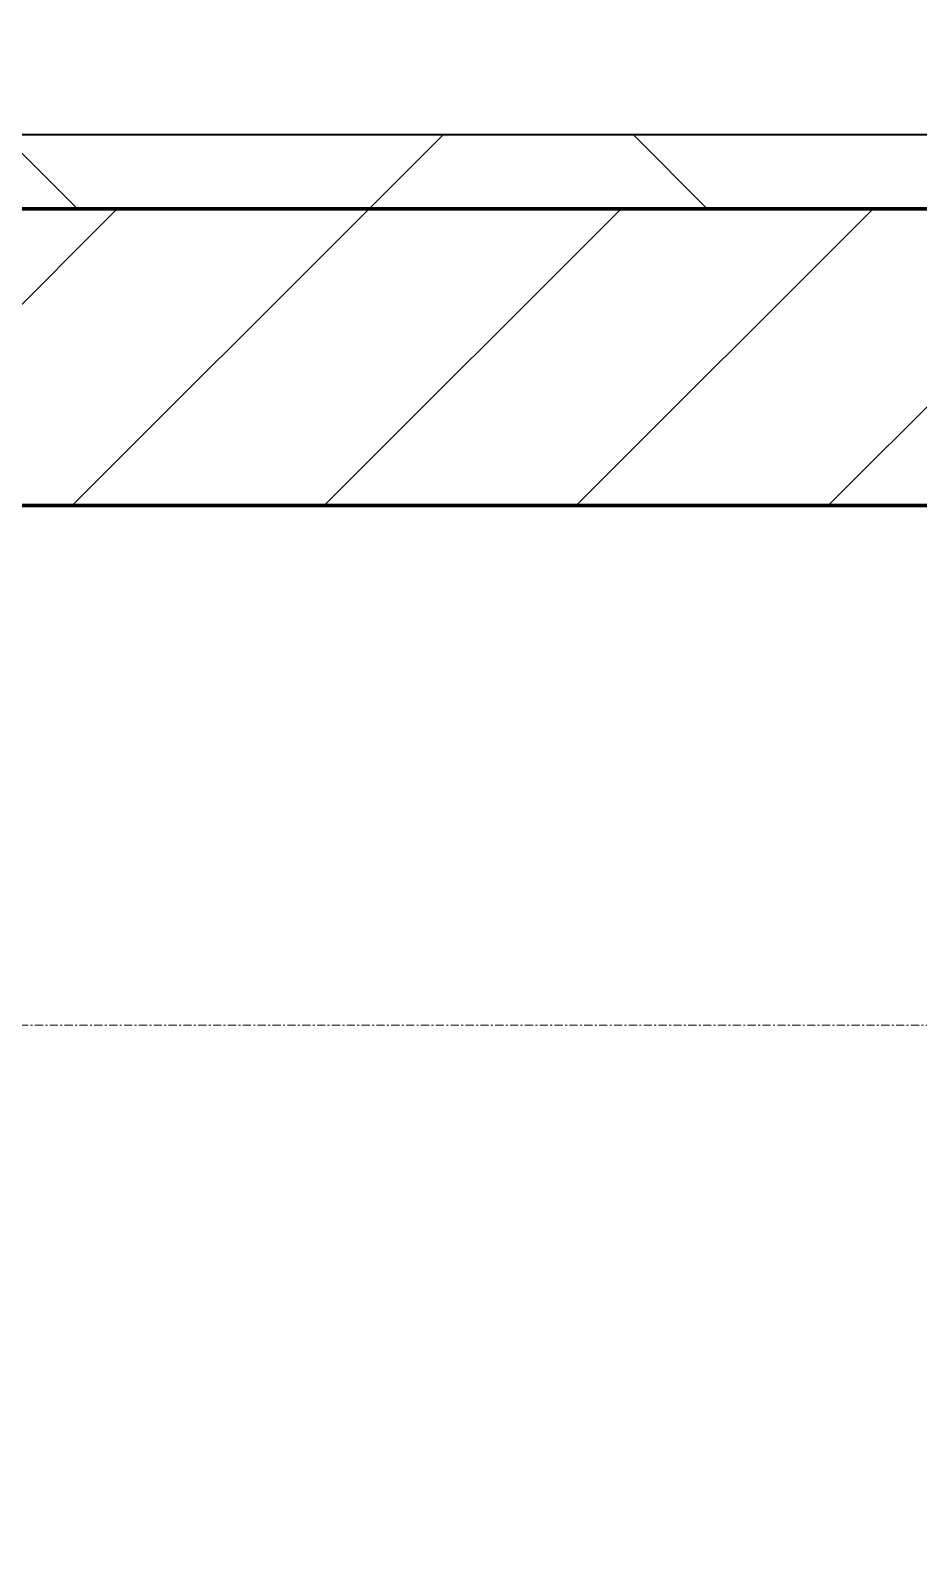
# Model space of a CAD drawing. Header units: millimetres. Extents: x -726012 to -647389, y -20772 to 18805.
# Drawn here: x -675770 to -675172, y 3216 to 4249 of the extents above; entities that cross this region are included whole.
import ezdxf
from ezdxf.xclip import XClip

# ---------------------------------------------------------------- set-up
doc = ezdxf.new("R2010")
doc.units = ezdxf.units.MM
doc.header["$XCLIPFRAME"] = 0
doc.linetypes.add('DPA_Grid _ Level 100', pattern=[10, 5.5, -1.6, 1.3, -1.6])
for name, color, linetype, lineweight in [('A-GLAZ-CURT', 2, 'Continuous', 9), ('A-WALL', 5, 'Continuous', 35), ('A-WALL-FNSH', 2, 'Continuous', 35), ('A-WALL-PATT', 1, 'Continuous', 35), ('S-GRID', 251, 'Continuous', 9)]:
    doc.layers.add(name, color=color, linetype=linetype, lineweight=lineweight)
doc.layers.add('A11_ALU.SOLID SHEET', color=2, linetype='Continuous')

# ---------------------------------------------------------------- blocks, each defined once
blk = doc.blocks.new('PPLS-PP19_Custom Tile Pattern - Custom Tile Pattern-V201-4233-01 ENLARGED MULTI-PURPOSE LEVEL - REFLECTED CEILING PLAN - SHEET 4')
at = {"layer": 'A-GLAZ-CURT'}
for p, q in [((-300, 0), (300, 0)), ((300, 0), (-300, 0)), ((196, 0), (213.3, 0)), ((213.3, 0), (196, 0)), ((230.1, 0), (300, 0)), ((-300, -50), (300, -50)), ((300, -50), (-300, -50))]:
    blk.add_line(p, q, dxfattribs=at)
for points, knots in [([(-86.8, 0), (-99.8, 0), (-136.3, 0), (-202.7, 0), (-262.6, 0), (-294.5, 0), (-300, 0)], [-18766.980307, -18766.980307, -18766.980307, -18766.980307, -17136.203329, -15131.813646, -13729.592194, -13439.944408, -13439.944408, -13439.944408, -13439.944408]), ([(-150.3, 0), (-150.1, 0), (-147.7, 0), (-142.6, 0), (-127.3, 0), (-107.3, 0), (-90.4, 0), (-75.3, 0), (-68.4, 0), (-65.1, 0), (-63.6, 0)], [-4948.728362, -4948.728362, -4948.728362, -4948.728362, -4883.323924, -4440.880425, -4054.690705, -3793.097032, -3402.597032, -3144.956779, -3050.982048, -2969.237017, -2969.237017, -2969.237017, -2969.237017]), ([(-26.8, 0), (-27.8, 0), (-36.2, 0), (-53.5, 0), (-78.2, 0), (-110.9, 0), (-130.5, 0), (-147.7, 0), (-149.1, 0)], [-8718.362214, -8718.362214, -8718.362214, -8718.362214, -8532.293389, -8073.216054, -7508.296369, -7004.680444, -6449.282163, -6277.220794, -6277.220794, -6277.220794, -6277.220794]), ([(-86.3, 0), (-91.5, 0), (-104.2, 0), (-122.6, 0), (-139, 0), (-146.1, 0), (-146.9, 0)], [-1677.716745, -1677.716745, -1677.716745, -1677.716745, -1374.161226, -945.742622, -741.901385, -489.130243, -489.130243, -489.130243, -489.130243]), ([(-134.1, 0), (-133.3, 0), (-130.3, 0), (-117.3, 0), (-97.7, 0), (-88.3, 0), (-86.3, 0)], [-7657.439573, -7657.439573, -7657.439573, -7657.439573, -7293.749979, -6839.55839, -6236.997189, -6069.537635, -6069.537635, -6069.537635, -6069.537635]), ([(-126.5, 0), (-122.4, 0), (-108.7, 0), (-86.7, 0), (-63.4, 0), (-54.4, 0), (-48.5, 0), (-30.8, 0), (-18, 0), (8.6, 0), (15, 0), (22.9, 0), (31, 0), (39, 0), (51.2, 0), (58.7, 0), (61.3, 0), (61.5, 0)], [-5231.017328, -5231.017328, -5231.017328, -5231.017328, -4994.692869, -4542.524482, -4008.285538, -3689.699207, -3546.54457, -3315.260113, -2864.387349, -2439.246196, -2084.094819, -1956.422387, -1818.904206, -1645.594513, -1443.202566, -1228.752106, -1120.932285, -1120.932285, -1120.932285, -1120.932285]), ([(-125.2, 0), (-124.9, 0), (-122, 0), (-113, 0), (-98.9, 0), (-85.3, 0), (-71.7, 0), (-65.9, 0), (-65.1, 0)], [-3362.7396, -3362.7396, -3362.7396, -3362.7396, -3342.215224, -3074.362186, -2902.289527, -2605.247022, -2322.099534, -2241.8264, -2241.8264, -2241.8264, -2241.8264]), ([(-36.3, 0), (-36.4, 0), (-37.3, 0), (-45, 0), (-46.1, 0), (-60.6, 0), (-81.2, 0), (-99.5, 0), (-114, 0), (-117.3, 0), (-118.8, 0)], [-1855.773136, -1855.773136, -1855.773136, -1855.773136, -1810.870157, -1672.078046, -1405.135169, -1060.00838, -740.068933, -229.489605, -116.330425, 0, 0, 0, 0]), ([(-86.4, 0), (-94.7, 0), (-108.1, 0), (-116.6, 0), (-117.6, 0)], [-2121.387726, -2121.387726, -2121.387726, -2121.387726, -1433.981041, -985.49888, -985.49888, -985.49888, -985.49888]), ([(-115.8, 0), (-115, 0), (-110.4, 0), (-96.8, 0), (-71.3, 0), (-42.5, 0), (-12.8, 0), (4.2, 0), (9.6, 0), (10.1, 0), (10.2, 0)], [-5724.064692, -5724.064692, -5724.064692, -5724.064692, -5430.283136, -5103.229623, -4799.173296, -4065.652676, -3589.737505, -3285.047089, -3066.359526, -3044.715262, -3044.715262, -3044.715262, -3044.715262]), ([(-86.3, 0), (-89.7, 0), (-98.5, 0), (-112, 0), (-114.9, 0), (-115.6, 0)], [-966.574854, -966.574854, -966.574854, -966.574854, -789.402658, -501.969187, -243.577221, -243.577221, -243.577221, -243.577221]), ([(-91.5, 0), (-90.1, 0), (-88.4, 0), (-86.6, 0), (-86.4, 0)], [-19832.387487, -19832.387487, -19832.387487, -19832.387487, -19753.885894, -19740.188654, -19740.188654, -19740.188654, -19740.188654]), ([(-72.9, 0), (-75.5, 0), (-80.1, 0), (-85.2, 0), (-86.3, 0)], [-19442.345229, -19442.345229, -19442.345229, -19442.345229, -18935.241197, -18785.372376, -18785.372376, -18785.372376, -18785.372376]), ([(-64, 0), (-64.1, 0), (-72.5, 0), (-80.6, 0), (-86.2, 0)], [-2171.769325, -2171.769325, -2171.769325, -2171.769325, -2007.031671, -1681.3698, -1681.3698, -1681.3698, -1681.3698]), ([(-86.1, 0), (-82.3, 0), (-77.1, 0), (-72.7, 0), (-72.6, 0), (-72.6, 0)], [-19735.532288, -19735.532288, -19735.532288, -19735.532288, -19541.04734, -19478.625389, -19471.062469, -19471.062469, -19471.062469, -19471.062469]), ([(-18.2, 0), (-21, 0), (-28.4, 0), (-40, 0), (-56.2, 0), (-72, 0), (-81.5, 0), (-85.9, 0)], [-2313.983599, -2313.983599, -2313.983599, -2313.983599, -2125.455881, -1792.521578, -1466.981642, -1208.454564, -974.308884, -974.308884, -974.308884, -974.308884]), ([(-36.6, 0), (-36.6, 0), (-40.4, 0), (-44.3, 0), (-59, 0), (-76.5, 0), (-85.1, 0), (-85.8, 0)], [-4069.478503, -4069.478503, -4069.478503, -4069.478503, -3858.647035, -3538.256648, -2842.901703, -2193.204658, -2135.247573, -2135.247573, -2135.247573, -2135.247573]), ([(-85.2, 0), (-81.5, 0), (-72.2, 0), (-62.7, 0), (-60.4, 0), (-60, 0)], [-6037.596586, -6037.596586, -6037.596586, -6037.596586, -5713.340575, -5140.470607, -5006.787413, -5006.787413, -5006.787413, -5006.787413]), ([(-29, 0), (-34, 0), (-43.7, 0), (-56.4, 0), (-71.7, 0), (-77.8, 0), (-82.7, 0), (-83.3, 0), (-83.3, 0)], [-2680.714891, -2680.714891, -2680.714891, -2680.714891, -2413.671296, -2161.752162, -2006.592567, -1646.621388, -1424.436217, -1393.971743, -1393.971743, -1393.971743, -1393.971743]), ([(-83.3, 0), (-83.3, 0), (-82.9, 0), (-76.1, 0), (-63, 0), (-48.1, 0), (-36.5, 0), (-33.6, 0), (-29.9, 0), (-28.6, 0)], [-1393.4169, -1393.4169, -1393.4169, -1393.4169, -1353.722004, -1274.333717, -1073.56893, -651.549973, -296.515819, -83.513472, 0, 0, 0, 0]), ([(31.2, 0), (26, 0), (12, 0), (-16.9, 0), (-47.4, 0), (-65.8, 0), (-66.4, 0), (-66.4, 0)], [-4496.803627, -4496.803627, -4496.803627, -4496.803627, -4222.080604, -3745.412743, -2981.410125, -2542.574734, -2498.224237, -2498.224237, -2498.224237, -2498.224237]), ([(-66.4, 0), (-66.4, 0), (-63.6, 0), (-53.6, 0), (-34.4, 0), (-29.8, 0), (-29.2, 0)], [-2493.31794, -2493.31794, -2493.31794, -2493.31794, -2315.303971, -1809.437387, -963.711516, -666.19313, -666.19313, -666.19313, -666.19313]), ([(-63.6, 0), (-61.5, 0), (-57.4, 0), (-54.5, 0), (-45.2, 0), (-40.8, 0), (-40.5, 0), (-40.4, 0)], [-2969.237017, -2969.237017, -2969.237017, -2969.237017, -2851.217951, -2734.127174, -2474.780881, -2410.990208, -2350.645972, -2350.645972, -2350.645972, -2350.645972]), ([(-58.8, 0), (-58.4, 0), (-57.3, 0), (-54.2, 0), (-46.3, 0), (-42.6, 0), (-41.8, 0)], [-4859.52896, -4859.52896, -4859.52896, -4859.52896, -4680.891996, -4469.85053, -4321.566175, -4270.495146, -4270.495146, -4270.495146, -4270.495146]), ([(50.3, 0), (45.2, 0), (36, 0), (24.1, 0), (12.8, 0), (-2.9, 0), (-20.6, 0), (-32.8, 0), (-44.9, 0), (-51.4, 0), (-51.8, 0)], [-2579.643523, -2579.643523, -2579.643523, -2579.643523, -2313.748533, -2106.613311, -1925.670641, -1617.263037, -1290.787923, -1039.307308, -819.71621, -644.910881, -644.910881, -644.910881, -644.910881]), ([(-51.8, 0), (-51.8, 0), (-51.8, 0), (-47.4, 0), (-46, 0), (-40.2, 0), (-36.8, 0)], [-632.814994, -632.814994, -632.814994, -632.814994, -627.965721, -508.377888, -260.442412, 0, 0, 0, 0]), ([(-41.8, 0), (-39.9, 0), (-37.7, 0), (-36.9, 0), (-36.8, 0)], [-4270.495146, -4270.495146, -4270.495146, -4270.495146, -4161.040818, -4106.245333, -4106.245333, -4106.245333, -4106.245333]), ([(-36.8, 0), (-32.4, 0), (-26.4, 0), (-20.1, 0), (-19.1, 0)], [-6191.144455, -6191.144455, -6191.144455, -6191.144455, -5862.463379, -5804.197927, -5804.197927, -5804.197927, -5804.197927]), ([(-36.3, 0), (-36.3, 0), (-34.7, 0), (-28.9, 0), (-27, 0), (-26.5, 0)], [-9150.272121, -9150.272121, -9150.272121, -9150.272121, -9057.163041, -8919.836787, -8834.607043, -8834.607043, -8834.607043, -8834.607043]), ([(30.8, 0), (29.3, 0), (20.1, 0), (3.5, 0), (-16.6, 0), (-34.8, 0), (-36, 0)], [-10462.034656, -10462.034656, -10462.034656, -10462.034656, -10363.088938, -9884.23066, -9424.652049, -9182.880979, -9182.880979, -9182.880979, -9182.880979]), ([(-33.3, 0), (-33.3, 0), (-32.9, 0), (-31.2, 0), (-30.5, 0)], [-2415.024266, -2415.024266, -2415.024266, -2415.024266, -2357.633367, -2323.618664, -2323.618664, -2323.618664, -2323.618664]), ([(-18, 0), (-18.1, 0), (-23.7, 0), (-30.6, 0), (-31.8, 0), (-32, 0)], [-3001.270585, -3001.270585, -3001.270585, -3001.270585, -2994.501669, -2698.150104, -2614.070998, -2614.070998, -2614.070998, -2614.070998]), ([(-30.8, 0), (-30.7, 0), (-30, 0), (-23.5, 0), (-15.8, 0), (-15.2, 0)], [-54176.191683, -54176.191683, -54176.191683, -54176.191683, -54157.274271, -53749.15266, -53717.791567, -53717.791567, -53717.791567, -53717.791567]), ([(-30.5, 0), (-27.1, 0), (-17.8, 0), (6, 0), (22.1, 0), (37.4, 0), (45.9, 0), (57.8, 0), (64.5, 0), (72.7, 0), (75.2, 0), (76, 0), (76.2, 0)], [-2323.618664, -2323.618664, -2323.618664, -2323.618664, -2142.497158, -1716.209403, -1206.526904, -1089.329421, -901.315459, -753.071572, -495.328968, -421.953223, -334.951786, -290.452333, -290.452333, -290.452333, -290.452333]), ([(-18, 0), (-18.4, 0), (-20.9, 0), (-26, 0), (-29.5, 0), (-30.2, 0)], [-54847.602513, -54847.602513, -54847.602513, -54847.602513, -54789.006179, -54461.685999, -54290.791712, -54290.791712, -54290.791712, -54290.791712]), ([(-29, 0), (-28.7, 0), (-27.4, 0), (-24.5, 0), (-22.6, 0)], [-166.548282, -166.548282, -166.548282, -166.548282, -102.06493, 0, 0, 0, 0]), ([(-28.6, 0), (-26.9, 0), (-22.9, 0), (-19.5, 0), (-18, 0)], [-5361.429781, -5361.429781, -5361.429781, -5361.429781, -5261.36855, -5171.715693, -5171.715693, -5171.715693, -5171.715693]), ([(-22.6, 0), (-20.3, 0), (-17, 0), (-11.4, 0), (-7.7, 0), (-6.6, 0), (-6.4, 0)], [-56468.192263, -56468.192263, -56468.192263, -56468.192263, -56344.022017, -56303.229861, -56166.290093, -56124.392176, -56124.392176, -56124.392176, -56124.392176]), ([(8.3, 0), (8.2, 0), (7.2, 0), (0.3, 0), (-10.5, 0), (-17.7, 0), (-18, 0)], [-3574.286521, -3574.286521, -3574.286521, -3574.286521, -3526.962355, -3285.499107, -2903.012179, -2882.690195, -2882.690195, -2882.690195, -2882.690195]), ([(50.3, 0), (47.4, 0), (38.6, 0), (24.7, 0), (2.8, 0), (-11.9, 0), (-18, 0)], [-4257.423712, -4257.423712, -4257.423712, -4257.423712, -4098.545751, -3766.694881, -3333.063701, -3001.340775, -3001.340775, -3001.340775, -3001.340775]), ([(-18, 0), (-10.7, 0), (10.4, 0), (43.4, 0), (70.9, 0), (82.1, 0), (83.7, 0)], [-5781.914932, -5781.914932, -5781.914932, -5781.914932, -5340.621928, -4573.028122, -4094.177415, -3869.465285, -3869.465285, -3869.465285, -3869.465285]), ([(9.3, 0), (9.1, 0), (7.6, 0), (2.6, 0), (-8.5, 0), (-15, 0), (-18, 0)], [-2922.926651, -2922.926651, -2922.926651, -2922.926651, -2882.788014, -2720.818881, -2518.50168, -2317.196247, -2317.196247, -2317.196247, -2317.196247]), ([(-17.5, 0), (-15.6, 0), (-9.4, 0), (2.1, 0), (13.2, 0), (21.2, 0), (24.6, 0), (24.7, 0), (24.7, 0)], [-5162.858308, -5162.858308, -5162.858308, -5162.858308, -5050.479954, -4785.90057, -4596.498881, -4445.288762, -4384.376941, -4376.041937, -4376.041937, -4376.041937, -4376.041937]), ([(-15.2, 0), (-13.1, 0), (7.5, 0), (42.8, 0), (81.9, 0), (107.2, 0), (118.2, 0)], [-461.142613, -461.142613, -461.142613, -461.142613, -429.606584, -390.253598, -346.313304, -311.894639, -311.894639, -311.894639, -311.894639]), ([(-6.5, 0), (-6.7, 0), (-7.2, 0), (-7.6, 0), (-7.8, 0)], [-56009.792147, -56009.792147, -56009.792147, -56009.792147, -55949.290093, -55895.192118, -55895.192118, -55895.192118, -55895.192118]), ([(-2.6, 0), (-2.5, 0), (-1.2, 0), (4.9, 0), (16, 0), (22.5, 0), (24.5, 0)], [-226.825321, -226.825321, -226.825321, -226.825321, -220.269177, -206.416616, -198.214427, -187.717507, -187.717507, -187.717507, -187.717507]), ([(103.1, 0), (101.1, 0), (86.3, 0), (63.3, 0), (35.8, 0), (12, 0), (3.1, 0), (-1.7, 0), (-2.3, 0)], [-375.435014, -375.435014, -375.435014, -375.435014, -369.147452, -330.153101, -307.516438, -285.83788, -246.234814, -234.646884, -234.646884, -234.646884, -234.646884]), ([(24.7, 0), (24.5, 0), (21, 0), (15.5, 0), (10.8, 0), (9.6, 0)], [-4368.572414, -4368.572414, -4368.572414, -4368.572414, -4306.476363, -4080.000647, -3772.857994, -3772.857994, -3772.857994, -3772.857994]), ([(18.2, 0), (19.1, 0), (24.3, 0), (25.7, 0), (26.1, 0)], [-5700.113719, -5700.113719, -5700.113719, -5700.113719, -5554.232259, -5302.431367, -5302.431367, -5302.431367, -5302.431367]), ([(114.4, 0), (114.2, 0), (112.1, 0), (105.4, 0), (92.4, 0), (85.6, 0), (74.4, 0), (62.3, 0), (51.8, 0), (43.8, 0), (29.5, 0), (20.7, 0), (18.9, 0), (18.2, 0)], [-8148.58938, -8148.58938, -8148.58938, -8148.58938, -8105.191388, -7723.759874, -7531.75727, -7135.649961, -6924.452779, -6738.82075, -6548.303034, -6314.283804, -6135.05769, -5972.647715, -5832.674503, -5832.674503, -5832.674503, -5832.674503]), ([(27.4, 0), (27.9, 0), (29.5, 0), (38.1, 0), (53.4, 0), (71.7, 0), (84.8, 0), (86, 0), (92.5, 0), (94.3, 0)], [-5037.309798, -5037.309798, -5037.309798, -5037.309798, -4887.603822, -4705.298446, -4353.683244, -3960.84581, -3759.045785, -3336.541051, -2783.776468, -2783.776468, -2783.776468, -2783.776468]), ([(27.9, 0), (29.1, 0), (33.4, 0), (43, 0), (49.3, 0), (50.1, 0)], [-147.777612, -147.777612, -147.777612, -147.777612, -135.792042, -118.513713, -115.825696, -115.825696, -115.825696, -115.825696]), ([(50.4, 0), (49.3, 0), (43.6, 0), (36.5, 0), (30.8, 0)], [-472.483685, -472.483685, -472.483685, -472.483685, -360.610861, 0, 0, 0, 0]), ([(136.4, 0), (121.7, 0), (86.9, 0), (51.2, 0), (31.2, 0)], [-106.750556, -106.750556, -106.750556, -106.750556, -59.610984, 0, 0, 0, 0]), ([(49.8, 0), (48.8, 0), (45.4, 0), (41.2, 0), (36, 0), (35.5, 0), (35.5, 0)], [-336.738185, -336.738185, -336.738185, -336.738185, -334.000314, -326.15566, -319.318397, -317.489778, -317.489778, -317.489778, -317.489778]), ([(36.3, 0), (37.8, 0), (43.7, 0), (48.4, 0), (50.2, 0)], [-314.598523, -314.598523, -314.598523, -314.598523, -305.899624, -299.838748, -299.838748, -299.838748, -299.838748]), ([(168.4, 0), (167.7, 0), (162.5, 0), (147, 0), (109.8, 0), (76.9, 0), (58.7, 0), (51.7, 0), (50.3, 0)], [-543.375029, -543.375029, -543.375029, -543.375029, -530.793311, -458.593899, -401.860199, -357.622665, -341.267687, -337.295848, -337.295848, -337.295848, -337.295848]), ([(50.3, 0), (54, 0), (66.5, 0), (93.2, 0), (111.3, 0), (118.7, 0)], [-299.704634, -299.704634, -299.704634, -299.704634, -287.17622, -249.500363, -204.432421, -204.432421, -204.432421, -204.432421]), ([(50.3, 0), (55.9, 0), (73, 0), (100.6, 0), (116.4, 0), (128.6, 0), (128.9, 0)], [-115.616455, -115.616455, -115.616455, -115.616455, -97.899267, -63.759246, -39.050993, -35.895543, -35.895543, -35.895543, -35.895543]), ([(76.6, 0), (74.8, 0), (67.7, 0), (58.3, 0), (51.3, 0), (50.3, 0)], [-3095.572228, -3095.572228, -3095.572228, -3095.572228, -2950.589685, -2634.532728, -2580.797249, -2580.797249, -2580.797249, -2580.797249]), ([(70.6, 0), (66.2, 0), (58.8, 0), (51.7, 0), (50.5, 0)], [-4647.237329, -4647.237329, -4647.237329, -4647.237329, -4326.416877, -4259.967552, -4259.967552, -4259.967552, -4259.967552]), ([(53.2, 0), (53.1, 0), (52.7, 0), (51.8, 0), (51.2, 0)], [-622.740158, -622.740158, -622.740158, -622.740158, -566.066452, -498.192126, -498.192126, -498.192126, -498.192126]), ([(61.5, 0), (61.5, 0), (61.2, 0), (54.6, 0), (53.7, 0), (53.6, 0)], [-1113.311073, -1113.311073, -1113.311073, -1113.311073, -1096.402191, -891.204116, -747.28819, -747.28819, -747.28819, -747.28819]), ([(76.2, 0), (75.6, 0), (73.6, 0), (71, 0), (70.6, 0)], [-193.634889, -193.634889, -193.634889, -193.634889, -31.537676, 0, 0, 0, 0]), ([(94.4, 0), (94.4, 0), (94.6, 0), (99.1, 0), (108.7, 0), (115.1, 0), (118.6, 0)], [-2348.345796, -2348.345796, -2348.345796, -2348.345796, -2310.419338, -2233.599744, -2052.234781, -1855.850978, -1855.850978, -1855.850978, -1855.850978]), ([(129, 0), (129, 0), (124.4, 0), (122.4, 0), (115, 0), (108, 0), (103.1, 0)], [-35.386604, -35.386604, -35.386604, -35.386604, -31.430235, -22.807238, -15.488593, 0, 0, 0, 0]), ([(157.9, 0), (156.8, 0), (151.7, 0), (143.3, 0), (134, 0), (126.2, 0), (118.6, 0), (114.2, 0), (112, 0), (105.7, 0), (105.2, 0), (105.2, 0)], [-10292.955006, -10292.955006, -10292.955006, -10292.955006, -10098.273015, -9847.788484, -9677.714971, -9567.007022, -9453.21225, -9220.200448, -9012.77275, -8966.157302, -8929.495943, -8929.495943, -8929.495943, -8929.495943]), ([(105.3, 0), (105.5, 0), (111, 0), (112.7, 0), (113.6, 0)], [-8920.561005, -8920.561005, -8920.561005, -8920.561005, -8814.835624, -8577.462505, -8577.462505, -8577.462505, -8577.462505]), ([(118.6, 0), (125.1, 0), (131.7, 0), (138.3, 0), (138.5, 0)], [-311.411111, -311.411111, -311.411111, -311.411111, -291.370682, -290.5735, -290.5735, -290.5735, -290.5735]), ([(118.6, 0), (118.9, 0), (124.7, 0), (139.9, 0), (163.3, 0), (185.2, 0), (193.6, 0), (194.7, 0), (194.8, 0)], [-1855.495096, -1855.495096, -1855.495096, -1855.495096, -1843.028543, -1530.39897, -1095.004608, -529.74427, -295.064701, -265.121568, -265.121568, -265.121568, -265.121568]), ([(118.9, 0), (120.4, 0), (128.2, 0), (132.4, 0), (134.6, 0)], [-203.900213, -203.900213, -203.900213, -203.900213, -194.761443, -152.241002, -152.241002, -152.241002, -152.241002]), ([(128.6, 0), (128.8, 0), (130.2, 0), (139.3, 0), (152.7, 0), (161.2, 0), (162.2, 0), (162.8, 0)], [-633.326174, -633.326174, -633.326174, -633.326174, -627.736123, -618.981161, -602.094757, -592.980799, -581.414464, -581.414464, -581.414464, -581.414464]), ([(137.1, 0), (136, 0), (133.6, 0), (129.9, 0), (129.1, 0)], [-670.405967, -670.405967, -670.405967, -670.405967, -651.020627, -640.742133, -640.742133, -640.742133, -640.742133]), ([(193.8, 0), (193.3, 0), (190.1, 0), (183.1, 0), (171, 0), (161.9, 0), (161.3, 0), (158.4, 0), (157.9, 0), (157.8, 0)], [-11665.349007, -11665.349007, -11665.349007, -11665.349007, -11565.880756, -11105.624034, -10839.086983, -10768.332124, -10666.779182, -10580.760289, -10550.278881, -10550.278881, -10550.278881, -10550.278881]), ([(300, 0), (286.5, 0), (254.2, 0), (207.1, 0), (177.4, 0), (159.3, 0), (158.3, 0), (158.3, 0)], [-285.253232, -285.253232, -285.253232, -285.253232, -244.693688, -187.987675, -143.776725, -129.632772, -123.352749, -123.352749, -123.352749, -123.352749]), ([(159.1, 0), (159.1, 0), (160.8, 0), (165.2, 0), (174.2, 0), (186, 0), (208.8, 0), (219.4, 0), (230.1, 0)], [-115.643202, -115.643202, -115.643202, -115.643202, -114.681583, -87.660824, -65.295536, -41.623857, -24.459831, 0, 0, 0, 0]), ([(162.8, 0), (165.4, 0), (170.9, 0), (172.6, 0), (172.6, 0)], [-111.264224, -111.264224, -111.264224, -111.264224, -56.742688, -19.085662, -19.085662, -19.085662, -19.085662]), ([(247.1, 0), (246.8, 0), (245, 0), (238.3, 0), (226.6, 0), (221.1, 0), (200.3, 0), (183, 0), (174.3, 0), (169.7, 0), (169, 0)], [-9649.085549, -9649.085549, -9649.085549, -9649.085549, -9581.591397, -9406.094246, -9221.510254, -9016.44624, -8717.832359, -8253.978395, -8152.463617, -8069.855175, -8069.855175, -8069.855175, -8069.855175]), ([(215.2, 0), (214.6, 0), (210.5, 0), (204, 0), (187.5, 0), (175.3, 0), (169.5, 0)], [-203.825446, -203.825446, -203.825446, -203.825446, -198.527383, -184.406837, -162.427601, -142.916156, -142.916156, -142.916156, -142.916156]), ([(171.5, 0), (176.5, 0), (193.2, 0), (201.7, 0), (208.8, 0), (213.9, 0), (242, 0), (266.7, 0), (281.7, 0), (291.7, 0), (296.5, 0), (297.9, 0), (298.1, 0)], [-7971.819559, -7971.819559, -7971.819559, -7971.819559, -7784.112253, -7606.717214, -7289.299508, -7042.621073, -6582.165592, -6068.460911, -5766.029927, -5566.724884, -5280.360606, -5199.253518, -5199.253518, -5199.253518, -5199.253518]), ([(172.1, 0), (177.7, 0), (187.9, 0), (201.1, 0), (207.5, 0), (214, 0), (215.1, 0)], [-255.364076, -255.364076, -255.364076, -255.364076, -237.955587, -223.92608, -215.862851, -208.75215, -208.75215, -208.75215, -208.75215]), ([(300, 0), (288.2, 0), (262, 0), (230.4, 0), (219.9, 0), (219, 0)], [-12528.858583, -12528.858583, -12528.858583, -12528.858583, -11905.454923, -11162.864862, -10856.732305, -10856.732305, -10856.732305, -10856.732305]), ([(219.9, 0), (220.9, 0), (227.8, 0), (242.1, 0), (246.5, 0), (247, 0)], [-10670.940496, -10670.940496, -10670.940496, -10670.940496, -10511.382485, -9925.173265, -9834.877357, -9834.877357, -9834.877357, -9834.877357]), ([(284.8, 0), (284.8, 0), (285.1, 0), (287.5, 0), (293.6, 0), (297.8, 0), (300, 0)], [-4110.630118, -4110.630118, -4110.630118, -4110.630118, -4053.389046, -3959.664717, -3862.421465, -3746.95702, -3746.95702, -3746.95702, -3746.95702]), ([(297.4, 0), (295.8, 0), (291.6, 0), (285.4, 0), (284.9, 0)], [-4803.172655, -4803.172655, -4803.172655, -4803.172655, -4358.271401, -4143.037883, -4143.037883, -4143.037883, -4143.037883])]:
    blk.add_open_spline(points, degree=3, knots=knots, dxfattribs=at)
for points in [[(-39.8, 0), (-39.1, 0), (-38.1, 0), (-37.4, 0)], [(-18.2, 0), (-21.7, 0), (-25.4, 0), (-29, 0)], [(-13, 0), (-14.1, 0), (-15.6, 0), (-17.7, 0)], [(24.5, 0), (25.2, 0), (25.7, 0), (26, 0)], [(80.3, 0), (79.6, 0), (78.3, 0), (76.6, 0)], [(84.1, 0), (83.5, 0), (82.4, 0), (81.7, 0)], [(168.7, 0), (168.7, 0), (169.8, 0), (171.5, 0)], [(195.1, 0), (194.9, 0), (194.4, 0), (193.8, 0)]]:
    blk.add_open_spline(points, degree=3, dxfattribs=at)
blk = doc.blocks.new('PPLS-PP19_Custom Tile Pattern - Custom Tile Pattern-V202-4233-01 ENLARGED MULTI-PURPOSE LEVEL - REFLECTED CEILING PLAN - SHEET 4')
at = {"layer": 'A-GLAZ-CURT'}
for p, q in [((-300, 0), (300, 0)), ((300, 0), (-300, 0)), ((-293.1, 0), (-275.8, 0)), ((-275.8, 0), (-293.1, 0)), ((-222.3, 0), (-208.7, 0)), ((-208.7, 0), (-222.3, 0)), ((-208, 0), (-205, 0)), ((-205, 0), (-208, 0)), ((-300, -50), (300, -50)), ((300, -50), (-300, -50))]:
    blk.add_line(p, q, dxfattribs=at)
at = {"layer": 'A-GLAZ-CURT', "flags": 128}
for points in [[(-300, 0), (-291.6, 0), (-283.3, 0), (-275.2, 0), (-267.3, 0), (-259.5, 0), (-251.8, 0), (-244.2, 0), (-236.7, 0), (-229.4, 0), (-222.1, 0), (-214.8, 0), (-208, 0)], [(-209, 0), (-215.7, 0), (-222.6, 0), (-229.7, 0), (-237, 0), (-244.4, 0), (-252, 0), (-259.7, 0), (-267.5, 0), (-275.5, 0), (-283.6, 0), (-291.7, 0), (-300, 0)], [(-140, 0), (-145.5, 0), (-150.6, 0), (-155.5, 0), (-160.3, 0), (-164.9, 0), (-169.6, 0), (-174.5, 0), (-179.5, 0), (-184.8, 0), (-190.4, 0), (-196.4, 0), (-202.6, 0), (-208, 0)], [(-207.7, 0), (-200.8, 0), (-194, 0), (-187.5, 0), (-181.4, 0), (-175.6, 0), (-170.3, 0), (-165.6, 0), (-162, 0), (-159.5, 0), (-157.5, 0), (-154.5, 0), (-149.4, 0), (-141.8, 0), (-132.8, 0), (-126.1, 0)], [(-125.2, 0), (-128.5, 0), (-134.2, 0), (-139.7, 0)]]:
    blk.add_lwpolyline(points, dxfattribs=at)
at = {"layer": 'A-GLAZ-CURT'}
for points, knots in [([(-300, 0), (-284.7, 0), (-236.6, 0), (-174.6, 0), (-130, 0), (-110.8, 0), (-99.5, 0), (-91.5, 0)], [-5323.127839, -5323.127839, -5323.127839, -5323.127839, -4502.809032, -2700.551212, -1002.059161, -460.363443, 0, 0, 0, 0]), ([(-208, 0), (-210.1, 0), (-232.9, 0), (-262.6, 0), (-294.5, 0), (-300, 0)], [-15270.221171, -15270.221171, -15270.221171, -15270.221171, -15131.813646, -13729.592194, -13439.944408, -13439.944408, -13439.944408, -13439.944408]), ([(-137.9, 0), (-140.6, 0), (-147.7, 0), (-147.7, 0), (-158.7, 0), (-174, 0), (-185.6, 0), (-209.8, 0), (-232, 0), (-255.2, 0), (-262.6, 0), (-264.9, 0), (-265.4, 0)], [-3187.727384, -3187.727384, -3187.727384, -3187.727384, -2919.378265, -2477.344047, -2237.412286, -2029.680487, -1755.085331, -1400.429864, -858.079193, -543.655514, -208.940337, 0, 0, 0, 0]), ([(-258.6, 0), (-257.9, 0), (-254.3, 0), (-241.2, 0), (-226, 0), (-214.8, 0), (-210, 0), (-208.6, 0)], [-5722.54675, -5722.54675, -5722.54675, -5722.54675, -5657.471696, -5413.335975, -5017.494783, -4832.723979, -4762.3879, -4762.3879, -4762.3879, -4762.3879]), ([(-208, 0), (-212.9, 0), (-220.3, 0), (-231.3, 0), (-233.5, 0), (-234, 0)], [-1235.818032, -1235.818032, -1235.818032, -1235.818032, -978.033455, -846.069444, -682.911962, -682.911962, -682.911962, -682.911962]), ([(-233.5, 0), (-233.4, 0), (-232.4, 0), (-230.7, 0), (-225.3, 0), (-223.6, 0)], [-455.274641, -455.274641, -455.274641, -455.274641, -440.605512, -119.536984, 0, 0, 0, 0]), ([(-208, 0), (-206.4, 0), (-198.8, 0), (-185.8, 0), (-171.8, 0), (-158.7, 0), (-157.2, 0)], [-4751.49392, -4751.49392, -4751.49392, -4751.49392, -4666.091899, -4349.945572, -4000.813434, -3840.635403, -3840.635403, -3840.635403, -3840.635403]), ([(-208, 0), (-200.6, 0), (-188.4, 0), (-169, 0), (-154.1, 0), (-144.4, 0), (-140.8, 0)], [-5153.500423, -5153.500423, -5153.500423, -5153.500423, -4739.070012, -4465.409639, -4149.119819, -3945.713557, -3945.713557, -3945.713557, -3945.713557]), ([(-139.5, 0), (-140.2, 0), (-142.5, 0), (-149.3, 0), (-162, 0), (-177.9, 0), (-194.3, 0), (-203.9, 0), (-207.1, 0)], [-2479.373794, -2479.373794, -2479.373794, -2479.373794, -2418.507304, -2308.929706, -2113.765672, -1763.376603, -1422.553702, -1252.005263, -1252.005263, -1252.005263, -1252.005263]), ([(-152.3, 0), (-151, 0), (-147.7, 0), (-143.6, 0), (-138.6, 0)], [-3494.978217, -3494.978217, -3494.978217, -3494.978217, -3371.022232, -3227.460399, -3227.460399, -3227.460399, -3227.460399]), ([(-140.7, 0), (-143.5, 0), (-148, 0), (-150, 0), (-150.6, 0)], [-5443.601199, -5443.601199, -5443.601199, -5443.601199, -5298.784692, -5196.16478, -5196.16478, -5196.16478, -5196.16478]), ([(-150.3, 0), (-150.1, 0), (-147.8, 0), (-145, 0), (-140.7, 0)], [-4948.728362, -4948.728362, -4948.728362, -4948.728362, -4883.323924, -4453.855526, -4453.855526, -4453.855526, -4453.855526]), ([(-71.7, 0), (-74.5, 0), (-86.3, 0), (-110.9, 0), (-130.5, 0), (-147.7, 0), (-149.1, 0)], [-7672.158748, -7672.158748, -7672.158748, -7672.158748, -7508.296369, -7004.680444, -6449.282163, -6277.220794, -6277.220794, -6277.220794, -6277.220794]), ([(-148.2, 0), (-146.9, 0), (-143.1, 0), (-140.8, 0), (-139.7, 0)], [-6162.058746, -6162.058746, -6162.058746, -6162.058746, -6017.569127, -5823.411126, -5823.411126, -5823.411126, -5823.411126]), ([(-146.7, 0), (-146.6, 0), (-145.5, 0), (-142.4, 0), (-139.8, 0), (-139.7, 0)], [-420.34245, -420.34245, -420.34245, -420.34245, -406.956646, -290.263673, -287.104359, -287.104359, -287.104359, -287.104359]), ([(-139.8, 0), (-135.9, 0), (-126.9, 0), (-107.3, 0), (-90.4, 0), (-75.3, 0), (-68.4, 0), (-65.1, 0), (-63.6, 0)], [-4423.810779, -4423.810779, -4423.810779, -4423.810779, -4054.690705, -3793.097032, -3402.597032, -3144.956779, -3050.982048, -2969.237017, -2969.237017, -2969.237017, -2969.237017]), ([(-118.8, 0), (-121.9, 0), (-126.3, 0), (-134.2, 0), (-138.8, 0), (-139.7, 0)], [-5938.474035, -5938.474035, -5938.474035, -5938.474035, -5700.061948, -5508.838257, -5462.349209, -5462.349209, -5462.349209, -5462.349209]), ([(-86.2, 0), (-91.4, 0), (-104.1, 0), (-122.6, 0), (-135, 0), (-139.1, 0), (-139.7, 0)], [-1681.3698, -1681.3698, -1681.3698, -1681.3698, -1374.161226, -945.742622, -741.901385, -705.206952, -705.206952, -705.206952, -705.206952]), ([(-139.7, 0), (-138.2, 0), (-133.6, 0), (-127.3, 0), (-124.2, 0), (-123.4, 0), (-123.3, 0)], [-3923.436747, -3923.436747, -3923.436747, -3923.436747, -3839.893365, -3647.167523, -3488.92562, -3439.852845, -3439.852845, -3439.852845, -3439.852845]), ([(-139.5, 0), (-138.1, 0), (-136.4, 0), (-133.9, 0), (-128.8, 0), (-126.5, 0)], [-5812.241476, -5812.241476, -5812.241476, -5812.241476, -5560.701257, -5364.112219, -5231.017328, -5231.017328, -5231.017328, -5231.017328]), ([(-72.9, 0), (-75.5, 0), (-91.4, 0), (-115.4, 0), (-137.4, 0), (-138.7, 0)], [-19442.345229, -19442.345229, -19442.345229, -19442.345229, -18935.241197, -17136.203329, -17023.58674, -17023.58674, -17023.58674, -17023.58674]), ([(-127.4, 0), (-131.6, 0), (-133.2, 0), (-134.1, 0), (-134.1, 0)], [-8540.990293, -8540.990293, -8540.990293, -8540.990293, -8266.114998, -8246.473386, -8246.473386, -8246.473386, -8246.473386]), ([(-134.1, 0), (-133.3, 0), (-130.3, 0), (-117.3, 0), (-92, 0), (-78.9, 0), (-72.6, 0), (-71.5, 0)], [-7657.439573, -7657.439573, -7657.439573, -7657.439573, -7293.749979, -6839.55839, -6236.997189, -5713.340575, -5595.821226, -5595.821226, -5595.821226, -5595.821226]), ([(-120.1, 0), (-120.1, 0), (-120.2, 0), (-121.3, 0), (-129.2, 0), (-133.8, 0)], [-2933.992132, -2933.992132, -2933.992132, -2933.992132, -2920.575025, -2840.280255, -2731.647847, -2731.647847, -2731.647847, -2731.647847]), ([(-113.4, 0), (-113.4, 0), (-114, 0), (-119.7, 0), (-125.4, 0), (-127, 0), (-127.4, 0)], [-328.499627, -328.499627, -328.499627, -328.499627, -282.672656, -98.539552, -24.539552, 0, 0, 0, 0]), ([(-126.5, 0), (-122.4, 0), (-108.7, 0), (-90.8, 0), (-77.2, 0), (-72.3, 0)], [-5231.017328, -5231.017328, -5231.017328, -5231.017328, -4994.692869, -4542.524482, -4234.633075, -4234.633075, -4234.633075, -4234.633075]), ([(-125.2, 0), (-124.9, 0), (-122, 0), (-113, 0), (-98.9, 0), (-86.4, 0), (-75.8, 0), (-71.7, 0)], [-3362.7396, -3362.7396, -3362.7396, -3362.7396, -3342.215224, -3074.362186, -2902.289527, -2605.247022, -2381.94055, -2381.94055, -2381.94055, -2381.94055]), ([(-122.1, 0), (-122, 0), (-121.7, 0), (-121.2, 0), (-120.9, 0)], [-3136.336417, -3136.336417, -3136.336417, -3136.336417, -3110.304437, -3035.164275, -3035.164275, -3035.164275, -3035.164275]), ([(-71.4, 0), (-73.6, 0), (-85, 0), (-99.5, 0), (-114, 0), (-117.3, 0), (-118.8, 0)], [-865.125662, -865.125662, -865.125662, -865.125662, -740.068933, -229.489605, -116.330425, 0, 0, 0, 0]), ([(-117.7, 0), (-117.2, 0), (-114.8, 0), (-113.4, 0), (-113.4, 0)], [-821.249067, -821.249067, -821.249067, -821.249067, -394.672656, -330.879064, -330.879064, -330.879064, -330.879064]), ([(-36.6, 0), (-36.6, 0), (-40.4, 0), (-44.3, 0), (-59, 0), (-85.2, 0), (-107.6, 0), (-116.6, 0), (-117.6, 0)], [-4069.478503, -4069.478503, -4069.478503, -4069.478503, -3858.647035, -3538.256648, -2842.901703, -2193.204658, -1433.981041, -985.49888, -985.49888, -985.49888, -985.49888]), ([(-115.8, 0), (-115, 0), (-110.4, 0), (-96.8, 0), (-71.3, 0), (-42.5, 0), (-12.8, 0), (4.2, 0), (9.6, 0), (10.1, 0), (10.2, 0)], [-5724.064692, -5724.064692, -5724.064692, -5724.064692, -5430.283136, -5103.229623, -4799.173296, -4065.652676, -3589.737505, -3285.047089, -3066.359526, -3044.715262, -3044.715262, -3044.715262, -3044.715262]), ([(-71.9, 0), (-72.1, 0), (-80.3, 0), (-94, 0), (-112, 0), (-114.9, 0), (-115.6, 0)], [-1217.886105, -1217.886105, -1217.886105, -1217.886105, -1208.454564, -789.402658, -501.969187, -243.577221, -243.577221, -243.577221, -243.577221]), ([(-91.5, 0), (-90.1, 0), (-84.7, 0), (-77.4, 0), (-72.7, 0), (-72.6, 0), (-72.6, 0)], [-19832.387487, -19832.387487, -19832.387487, -19832.387487, -19753.885894, -19541.04734, -19478.625389, -19471.062469, -19471.062469, -19471.062469, -19471.062469])]:
    blk.add_open_spline(points, degree=3, knots=knots, dxfattribs=at)
for points in [[(-223.6, 0), (-219.4, 0), (-213.9, 0), (-208.4, 0)], [(-139.7, 0), (-159.8, 0), (-182.4, 0), (-207.6, 0)], [(-139.9, 0), (-143.4, 0), (-146.2, 0), (-146.9, 0)], [(-139.3, 0), (-133.2, 0), (-128.2, 0), (-125.2, 0)], [(-133.8, 0), (-135.1, 0), (-136.3, 0), (-138.7, 0)]]:
    blk.add_open_spline(points, degree=3, dxfattribs=at)
blk = doc.blocks.new('*U885')
at = {"layer": 'A-GLAZ-CURT'}
for name, p in [('PPLS-PP19_Custom Tile Pattern - Custom Tile Pattern-V201-4233-01 ENLARGED MULTI-PURPOSE LEVEL - REFLECTED CEILING PLAN - SHEET 4', (600, 11720.4)), ('PPLS-PP19_Custom Tile Pattern - Custom Tile Pattern-V202-4233-01 ENLARGED MULTI-PURPOSE LEVEL - REFLECTED CEILING PLAN - SHEET 4', (1200, 11720.4))]:
    blk.add_blockref(name, p, dxfattribs=at)
blk = doc.blocks.new('*U1287')
blk.add_lwpolyline([(21173.4, -580), (28210, -580), (28210, -6850), (45954.2, -6850), (45954.2, 600), (82995.1, 600), (83086.5, 650), (90052, 650), (90392, 990), (103159.2, 990), (103159.2, 4990), (21173.4, 4990), (21173.4, 3485.5), (21203.4, 3485.5), (21203.4, 925.5), (21173.4, 925.5), (21173.4, -580)])
blk = doc.blocks.new('*U1069')
at = {"layer": 'S-GRID', "linetype": 'DPA_Grid _ Level 100'}
blk.add_line((24470.7, 11120.4), (-48391.9, 11120.4), dxfattribs=at)

msp = doc.modelspace()

# ---------------------------------------------------------------- hatches: boundary and pattern name
at = {"layer": 'A-WALL-PATT', "lineweight": 9}
h = msp.add_hatch(dxfattribs=at)
h.set_pattern_fill('FP_3', color=256, style=0, pattern_type=2)
h.set_pattern_definition([(45, (0, 0), (-212.13203, 212.13203), []), (135, (0, 0), (-212.13203, -212.13203), [])])
h.paths.add_polyline_path([(-661708, 4129), (-661758, 4179), (-698678.2, 4179), (-698678.2, 4129), (-663127.5, 4129)])
h = msp.add_hatch(dxfattribs=at)
h.set_pattern_fill('FP_2', color=256, style=0, pattern_type=2)
h.set_pattern_definition([(45, (0, 0), (-84.852814, 84.852814), [])])
h.paths.add_polyline_path([(-661508, 3929), (-661708, 4129), (-698478.2, 4129), (-698478.2, 3929), (-661790.9, 3929)])

# ---------------------------------------------------------------- linework, layer by layer
at = {"layer": 'A-WALL', "color": 7, "lineweight": 70}
for p, q in [((-698478.2, 4129), (-661708, 4129)), ((-672927.4, 3929), (-676877.4, 3929))]:
    msp.add_line(p, q, dxfattribs=at)
at = {"layer": 'A-WALL-FNSH', "color": 250}
for p, q in [((-698678.2, 4179), (-661758, 4179)), ((-661708, 4129), (-698678.2, 4129))]:
    msp.add_line(p, q, dxfattribs=at)

# ---------------------------------------------------------------- block references
msp.add_blockref('*U885', (-676282.4, -7541.4))

# ---------------------------------------------------------------- next in the draw order: block references
at = {"layer": 'A11_ALU.SOLID SHEET'}
ref = msp.add_blockref('*U1287', (-744682.4, 3579), dxfattribs=at)
XClip(ref).set_block_clipping_path([(22516.8245944298, -23612.0000696909), (92487.8891097467, 7199.9972603897)])

# ---------------------------------------------------------------- next in the draw order: block references
msp.add_blockref('*U1069', (-676282.4, -7541.4))

doc.saveas('drawing.dxf')
